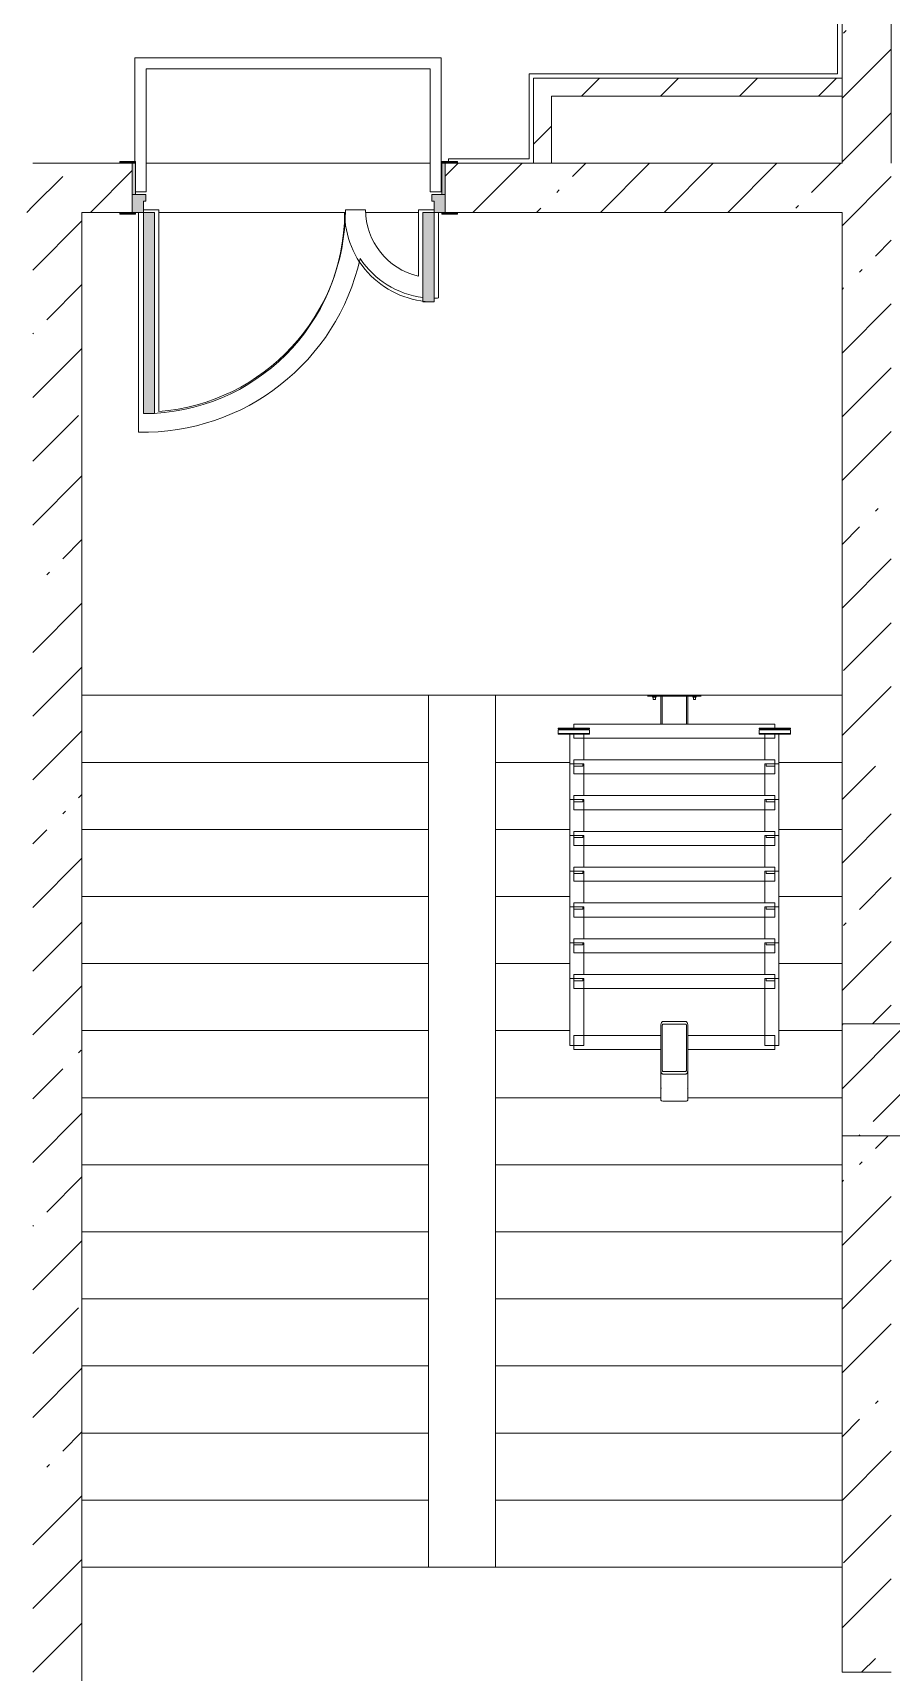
# Model space of a CAD drawing. Header units: millimetres. Extents: x -3902 to 188078, y -8553 to 29000.
# Drawn here: x 132928 to 136768, y 1150 to 8484 of the extents above; entities that cross this region are included whole.
import ezdxf

# ---------------------------------------------------------------- set-up
doc = ezdxf.new("R2010")
doc.units = ezdxf.units.MM
doc.linetypes.add('200_ШТРИХ__ш1_п0_6_', pattern=[800, 500, -300])
for name, color, linetype, lineweight in [('A-DETL-MBND-1', 7, '200_ШТРИХ__ш1_п0_6_', 9), ('A-GENM', 7, 'Continuous', 5), ('A-WALL', 7, 'Continuous', 9), ('I-WALL-3', 7, 'Continuous', 5), ('S-COLS-4', 7, 'Continuous', 5), ('S-STRS', 7, 'Continuous', 5)]:
    doc.layers.add(name, color=color, linetype=linetype, lineweight=lineweight)
for name, color, linetype, lineweight, true_color in [('A-DOOR-1', 7, 'Continuous', 5, 0xaaaaaa), ('A-DOOR-2', 7, 'Continuous', 5, 0xe2e2e2), ('A-DOOR-FRAM-1', 7, 'Continuous', 5, 0xe2e2e2), ('A-DOOR-FRAM-2', 7, 'Continuous', 5, 0xaaaaaa), ('A-FLOR-2', 7, 'Continuous', 5, 0xaaaaaa)]:
    doc.layers.add(name, color=color, linetype=linetype, lineweight=lineweight, true_color=true_color)
pattern_1 = [(45, (61067.9, 0), (-285.1231, 285.1231), []), (45, (61353, 0), (-285.1231, 285.1231), [504.031, -100.806, 16.764, -84.042])]
pattern_2 = [(45, (61067.9, 0), (-176.7767, 176.7767), [])]

# ---------------------------------------------------------------- blocks, each defined once
blk = doc.blocks.new('BSC_Колонна _Прямоугольная - 500х500-V41-3_10_1_птичка')
at = {"layer": 'S-COLS-4'}
h = blk.add_hatch(dxfattribs=at)
h.set_pattern_fill('FP_52', color=256, style=0, pattern_type=2)
h.set_pattern_definition([(45, (-75730, -3800), (-285.1231, 285.1231), []), (45, (-75444.88, -3800), (-285.1231, 285.1231), [504.031, -100.806, 16.764, -84.042])])
h.paths.add_polyline_path([(-250, -250), (250, -250), (250, 250), (-250, 250), (-250, -98.8)])
for p, q in [((250, 250), (-250, 250)), ((-250, 250), (-250, -250)), ((250, -250), (250, 250)), ((-250, -250), (250, -250))]:
    blk.add_line(p, q, dxfattribs=at)
blk = doc.blocks.new('110_Дверь_СКБ_2Ст - Д-1 Лестничная клетка EIS60-24319353-3_10_1_птичка')
at = {"layer": 'A-DOOR-2'}
for points in [[(612.5, 1010), (612.5, 110), (662.5, 110), (662.5, 1010)], [(-631.1, 510), (-637.5, 510), (-637.5, 110), (-587.5, 110), (-587.5, 510)], [(712.5, 30), (697.5, 30), (697.5, -110), (712.5, -110)]]:
    blk.add_hatch(color=256, dxfattribs=at).paths.add_polyline_path(points)
h = blk.add_hatch(color=256, dxfattribs=at)
h.paths.add_polyline_path([(662.5, 110), (662.5, 60), (652.5, 60), (652.5, 30), (712.5, 30), (712.5, 110)])
h.paths.add_polyline_path([(-637.5, 110), (-687.5, 110), (-687.5, 30), (-627.5, 30), (-631.1, 60), (-637.5, 60)])
at = {"layer": 'A-DOOR-FRAM-1'}
for points in [[(-742.5, 118), (-742.5, 110), (-672.5, 110), (-672.5, 118)], [(697.5, 118), (697.5, 110), (767.5, 110), (767.5, 118)], [(-672.5, 30), (-687.5, 30), (-687.5, -110), (-672.5, -110)], [(-672.5, -110), (-742.5, -110), (-742.5, -118), (-672.5, -118)], [(697.5, -110), (697.5, -118), (767.5, -118), (767.5, -110)]]:
    blk.add_hatch(color=256, dxfattribs=at).paths.add_polyline_path(points)
at = {"layer": 'A-DOOR-1'}
for p, q in [((662.5, 1010), (612.5, 1010)), ((612.5, 1010), (612.5, 110)), ((662.5, 110), (662.5, 1010)), ((-637.5, 510), (-637.5, 110)), ((-587.5, 510), (-637.5, 510)), ((-587.5, 110), (-587.5, 510)), ((-637.5, 110), (-587.5, 110)), ((612.5, 110), (662.5, 110))]:
    blk.add_line(p, q, dxfattribs=at)
for centre, radius, start, end in [((662.5, 110), 900, 90, 180), ((-637.5, 110), 400, 360, 90)]:
    blk.add_arc(centre, radius, start, end, dxfattribs=at)
at = {"layer": 'A-DOOR-FRAM-2'}
for p, q in [((-672.5, 118), (-742.5, 118)), ((-742.5, 118), (-742.5, 110)), ((-742.5, 110), (-672.5, 110)), ((-637.5, 110), (-687.5, 110)), ((-687.5, 110), (-687.5, 30)), ((-672.5, 110), (-672.5, 118)), ((-637.5, 60), (-637.5, 110)), ((662.5, 110), (662.5, 60)), ((712.5, 110), (662.5, 110)), ((767.5, 118), (697.5, 118)), ((697.5, 118), (697.5, 110)), ((697.5, 110), (767.5, 110)), ((712.5, 30), (712.5, 110)), ((767.5, 110), (767.5, 118)), ((-687.5, 30), (-627.5, 30)), ((-672.5, 30), (-687.5, 30)), ((-687.5, 30), (-687.5, -110)), ((-672.5, -110), (-672.5, 30)), ((-627.5, 60), (-637.5, 60)), ((-627.5, 30), (-627.5, 60)), ((662.5, 60), (652.5, 60)), ((652.5, 60), (652.5, 30)), ((652.5, 30), (712.5, 30)), ((712.5, 30), (697.5, 30)), ((697.5, 30), (697.5, -110)), ((712.5, -110), (712.5, 30)), ((-672.5, -110), (-742.5, -110)), ((-742.5, -110), (-742.5, -118)), ((-742.5, -118), (-672.5, -118)), ((-687.5, -110), (-672.5, -110)), ((-672.5, -118), (-672.5, -110)), ((697.5, -110), (712.5, -110)), ((767.5, -110), (697.5, -110)), ((697.5, -110), (697.5, -118)), ((697.5, -118), (767.5, -118)), ((767.5, -118), (767.5, -110))]:
    blk.add_line(p, q, dxfattribs=at)
blk = doc.blocks.new('Анкер клиновой - Анкер клиновой МКТ В 10-10-16_85-22193208-3_10_1_птичка')
at = {"layer": 'A-DETL-MBND-1'}
for p, q in [((122191.4, 13788), (122191.4, 13784)), ((122207.4, 13788), (122191.4, 13788)), ((122191.4, 13788), (122207.4, 13788)), ((122194.4, 13798), (122194.4, 13784)), ((122204.4, 13798), (122194.4, 13798)), ((122194.4, 13798), (122204.4, 13798)), ((122204.4, 13784), (122204.4, 13798)), ((122207.4, 13784), (122207.4, 13788))]:
    blk.add_line(p, q, dxfattribs=at)
blk = doc.blocks.new('ОМ_Полоса_Трапеция прямоугольная_Прокат_ГОСТ 103-2006 - ОМ_Полоса_Трапеция прямоугольная_Прокат_ГОСТ 103-2006-21111644-3_10_1_птичка')
at = {"layer": 'A-GENM'}
for p, q in [((122699.4, 15046.5), (122699.4, 15056.5)), ((122699.4, 15056.5), (122739.4, 15056.5)), ((122739.4, 15046.5), (122699.4, 15046.5)), ((122739.4, 15056.5), (122739.4, 15046.5))]:
    blk.add_line(p, q, dxfattribs=at)
blk = doc.blocks.new('ОМ_Полоса_Трапеция прямоугольная_Прокат_ГОСТ 103-2006 - ОМ_Полоса_Трапеция прямоугольная_Прокат_ГОСТ 103-2006-V94-3_10_1_птичка')
at = {"layer": 'A-GENM'}
for p, q in [((122699.4, 14416.5), (122699.4, 14406.5)), ((122739.4, 14416.5), (122699.4, 14416.5)), ((122699.4, 14406.5), (122739.4, 14406.5)), ((122739.4, 14406.5), (122739.4, 14416.5))]:
    blk.add_line(p, q, dxfattribs=at)
blk = doc.blocks.new('ОМ_Полоса_Трапеция прямоугольная_Прокат_ГОСТ 103-2006 - ОМ_Полоса_Трапеция прямоугольная_Прокат_ГОСТ 103-2006-V95-3_10_1_птичка')
at = {"layer": 'A-GENM'}
for p, q in [((122699.4, 14256.5), (122699.4, 14246.5)), ((122739.4, 14256.5), (122699.4, 14256.5)), ((122699.4, 14246.5), (122739.4, 14246.5)), ((122739.4, 14246.5), (122739.4, 14256.5))]:
    blk.add_line(p, q, dxfattribs=at)
blk = doc.blocks.new('ОМ_Полоса_Трапеция прямоугольная_Прокат_ГОСТ 103-2006 - ОМ_Полоса_Трапеция прямоугольная_Прокат_ГОСТ 103-2006-V96-3_10_1_птичка')
at = {"layer": 'A-GENM'}
for p, q in [((122699.4, 14096.5), (122699.4, 14086.5)), ((122739.4, 14096.5), (122699.4, 14096.5)), ((122699.4, 14086.5), (122739.4, 14086.5)), ((122739.4, 14086.5), (122739.4, 14096.5))]:
    blk.add_line(p, q, dxfattribs=at)
blk = doc.blocks.new('ОМ_Полоса_Прокат_ГОСТ 103-2006 - ОМ_Полоса_Прокат_ГОСТ 103-2006-22193251-3_10_1_птичка')
at = {"layer": 'A-GENM'}
for p, q in [((122809.4, 13929.5), (122669.4, 13929.5)), ((122669.4, 13929.5), (122669.4, 13926.5)), ((122669.4, 13926.5), (122809.4, 13926.5)), ((122809.4, 13926.5), (122809.4, 13929.5))]:
    blk.add_line(p, q, dxfattribs=at)
blk = doc.blocks.new('ОМ_Полоса_Прокат_ГОСТ 103-2006 - ОМ_Полоса_Прокат_ГОСТ 103-2006-22193252-3_10_1_птичка')
at = {"layer": 'A-GENM'}
for p, q in [((122669.4, 13954.2), (122669.4, 13950.8)), ((122809.4, 13954.2), (122669.4, 13954.2)), ((122669.4, 13950.8), (122809.4, 13950.8)), ((122669.4, 13933.9), (122669.4, 13950.8)), ((122809.4, 13950.8), (122809.4, 13954.2)), ((122809.4, 13950.8), (122809.4, 13933.9)), ((122809.4, 13933.9), (122669.4, 13933.9))]:
    blk.add_line(p, q, dxfattribs=at)
blk = doc.blocks.new('ОМ_Полоса_Трапеция прямоугольная_Прокат_ГОСТ 103-2006 - ОМ_Полоса_Трапеция прямоугольная_Прокат_ГОСТ 103-2006-21111686-3_10_1_птичка')
at = {"layer": 'A-GENM'}
for p, q in [((121839.4, 15056.5), (121879.4, 15056.5)), ((121839.4, 15046.5), (121839.4, 15056.5)), ((121879.4, 15046.5), (121839.4, 15046.5)), ((121879.4, 15056.5), (121879.4, 15046.5))]:
    blk.add_line(p, q, dxfattribs=at)
blk = doc.blocks.new('ОМ_Полоса_Трапеция прямоугольная_Прокат_ГОСТ 103-2006 - ОМ_Полоса_Трапеция прямоугольная_Прокат_ГОСТ 103-2006-V97-3_10_1_птичка')
at = {"layer": 'A-GENM'}
for p, q in [((121879.4, 14416.5), (121839.4, 14416.5)), ((121839.4, 14416.5), (121839.4, 14406.5)), ((121839.4, 14406.5), (121879.4, 14406.5)), ((121879.4, 14406.5), (121879.4, 14416.5))]:
    blk.add_line(p, q, dxfattribs=at)
blk = doc.blocks.new('ОМ_Полоса_Трапеция прямоугольная_Прокат_ГОСТ 103-2006 - ОМ_Полоса_Трапеция прямоугольная_Прокат_ГОСТ 103-2006-V98-3_10_1_птичка')
at = {"layer": 'A-GENM'}
for p, q in [((121879.4, 14256.5), (121839.4, 14256.5)), ((121839.4, 14256.5), (121839.4, 14246.5)), ((121839.4, 14246.5), (121879.4, 14246.5)), ((121879.4, 14246.5), (121879.4, 14256.5))]:
    blk.add_line(p, q, dxfattribs=at)
blk = doc.blocks.new('ОМ_Полоса_Трапеция прямоугольная_Прокат_ГОСТ 103-2006 - ОМ_Полоса_Трапеция прямоугольная_Прокат_ГОСТ 103-2006-V99-3_10_1_птичка')
at = {"layer": 'A-GENM'}
for p, q in [((121879.4, 14096.5), (121839.4, 14096.5)), ((121839.4, 14096.5), (121839.4, 14086.5)), ((121839.4, 14086.5), (121879.4, 14086.5)), ((121879.4, 14086.5), (121879.4, 14096.5))]:
    blk.add_line(p, q, dxfattribs=at)
blk = doc.blocks.new('ОМ_Полоса_Прокат_ГОСТ 103-2006 - ОМ_Полоса_Прокат_ГОСТ 103-2006-22193295-3_10_1_птичка')
at = {"layer": 'A-GENM'}
for p, q in [((121909.4, 13929.5), (121769.4, 13929.5)), ((121769.4, 13929.5), (121769.4, 13926.5)), ((121769.4, 13926.5), (121909.4, 13926.5)), ((121909.4, 13926.5), (121909.4, 13929.5))]:
    blk.add_line(p, q, dxfattribs=at)
blk = doc.blocks.new('ОМ_Полоса_Прокат_ГОСТ 103-2006 - ОМ_Полоса_Прокат_ГОСТ 103-2006-22193296-3_10_1_птичка')
at = {"layer": 'A-GENM'}
for p, q in [((121909.4, 13954.2), (121769.4, 13954.2)), ((121769.4, 13954.2), (121769.4, 13950.8)), ((121769.4, 13950.8), (121909.4, 13950.8)), ((121769.4, 13933.9), (121769.4, 13950.8)), ((121909.4, 13950.8), (121909.4, 13954.2)), ((121909.4, 13950.8), (121909.4, 13933.9)), ((121909.4, 13933.9), (121769.4, 13933.9))]:
    blk.add_line(p, q, dxfattribs=at)
blk = doc.blocks.new('ОМ_Труба_ГОСТ 8639-82 - ОМ_Труба_ГОСТ 8639-82-21111694-3_10_1_птичка')
at = {"layer": 'A-GENM'}
for p, q in [((122229.4, 15590.5), (122229.4, 15456.5)), ((122238.4, 15595.1), (122340.4, 15595.1)), ((122349.4, 15456.5), (122349.4, 15590.5)), ((122238.4, 15474.2), (122340.4, 15474.2)), ((122229.4, 15256.4), (122229.4, 15456.5)), ((122235.4, 15456.5), (122235.4, 15256.4)), ((122340.4, 15462.4), (122238.4, 15462.4)), ((122343.4, 15256.4), (122343.4, 15456.5)), ((122349.4, 15456.5), (122349.4, 15256.4)), ((122238.4, 15250.5), (122340.4, 15250.5)), ((122340.4, 15238.8), (122238.4, 15238.8))]:
    blk.add_line(p, q, dxfattribs=at)
at = {"layer": 'A-GENM', "flags": 128}
for points in [[(122229.4, 15456.5), (122229.6, 15460), (122230.1, 15463.3), (122231, 15466.3), (122232.1, 15469), (122233.4, 15471.2), (122235, 15472.8), (122236.7, 15473.8), (122238.4, 15474.2)], [(122340.4, 15474.2), (122342.2, 15473.8), (122343.9, 15472.8), (122345.4, 15471.2), (122346.8, 15469), (122347.9, 15466.3), (122348.8, 15463.3), (122349.3, 15460), (122349.4, 15456.5)], [(122238.4, 15462.4), (122237.9, 15462.3), (122237.3, 15461.9), (122236.8, 15461.4), (122236.3, 15460.7), (122235.9, 15459.8), (122235.7, 15458.8), (122235.5, 15457.7), (122235.4, 15456.5)], [(122343.4, 15456.5), (122343.4, 15457.7), (122343.2, 15458.8), (122342.9, 15459.8), (122342.6, 15460.7), (122342.1, 15461.4), (122341.6, 15461.9), (122341, 15462.3), (122340.4, 15462.4)], [(122238.4, 15238.8), (122236.7, 15239.1), (122235, 15240.1), (122233.4, 15241.8), (122232.1, 15243.9), (122231, 15246.6), (122230.1, 15249.7), (122229.6, 15253), (122229.4, 15256.4)], [(122235.4, 15256.4), (122235.5, 15255.3), (122235.7, 15254.2), (122235.9, 15253.2), (122236.3, 15252.3), (122236.8, 15251.5), (122237.3, 15251), (122237.9, 15250.7), (122238.4, 15250.5)], [(122349.4, 15256.4), (122349.3, 15253), (122348.8, 15249.7), (122347.9, 15246.6), (122346.8, 15243.9), (122345.4, 15241.8), (122343.9, 15240.1), (122342.2, 15239.1), (122340.4, 15238.8)], [(122340.4, 15250.5), (122341, 15250.7), (122341.6, 15251), (122342.1, 15251.5), (122342.6, 15252.3), (122342.9, 15253.2), (122343.2, 15254.2), (122343.4, 15255.3), (122343.4, 15256.4)]]:
    blk.add_lwpolyline(points, dxfattribs=at)
at = {"layer": 'A-GENM'}
for centre, major_axis, start_param, end_param in [((122238.4, 15590.5), (9, 0), 1.570796, 3.141593), ((122340.4, 15590.5), (9, 0), 0, 1.570796), ((122238.4, 15538.5), (9, 0), 3.141593, 3.665191), ((122340.4, 15538.5), (-9, 0), 2.617994, 3.141593)]:
    blk.add_ellipse(centre, major_axis=major_axis, ratio=0.509802, start_param=start_param, end_param=end_param, dxfattribs=at)
blk = doc.blocks.new('ОМ_Уголок_ГОСТ 8509-93 - ОМ_Уголок_ГОСТ 8509-93-22194532-3_10_1_птичка')
at = {"layer": 'A-GENM'}
for p, q in [((0, 45.2), (0, -17.8)), ((390, 45.2), (0, 45.2)), ((900, 45.2), (510, 45.2)), ((900, -17.8), (900, 45.2)), ((0, -17.8), (390, -17.8)), ((510, -17.8), (900, -17.8))]:
    blk.add_line(p, q, dxfattribs=at)
blk = doc.blocks.new('ОМ_Уголок_ГОСТ 8509-93 - ОМ_Уголок_ГОСТ 8509-93-V100-3_10_1_птичка')
at = {"layer": 'A-GENM'}
for p, q in [((0, 45.2), (0, -17.8)), ((900, 45.2), (0, 45.2)), ((900, -17.8), (900, 45.2)), ((0, -17.8), (900, -17.8))]:
    blk.add_line(p, q, dxfattribs=at)
blk = doc.blocks.new('ОМ_Уголок_ГОСТ 8509-93 - ОМ_Уголок_ГОСТ 8509-93-22194533-3_10_1_птичка')
at = {"layer": 'A-GENM'}
for p, q in [((0, 45.2), (0, -17.8)), ((300, 45.2), (0, 45.2)), ((300, -17.8), (300, 45.2)), ((0, -17.8), (300, -17.8))]:
    blk.add_line(p, q, dxfattribs=at)
blk = doc.blocks.new('ОМ_Уголок_ГОСТ 8509-93 - ОМ_Уголок_ГОСТ 8509-93-V101-3_10_1_птичка')
at = {"layer": 'A-GENM'}
for p, q in [((0, 45.2), (0, -17.8)), ((142.2, 45.2), (0, 45.2)), ((0, -17.8), (160, -17.8))]:
    blk.add_line(p, q, dxfattribs=at)
blk = doc.blocks.new('ОМ_Уголок_ГОСТ 8509-93 - ОМ_Уголок_ГОСТ 8509-93-V102-3_10_1_птичка')
at = {"layer": 'A-GENM'}
for p, q in [((300, 45.2), (157.8, 45.2)), ((300, -17.8), (300, 45.2)), ((140, -17.8), (300, -17.8))]:
    blk.add_line(p, q, dxfattribs=at)
blk = doc.blocks.new('ОМ_Уголок_ГОСТ 8509-93 - ОМ_Уголок_ГОСТ 8509-93-V103-3_10_1_птичка')
at = {"layer": 'A-GENM'}
for p, q in [((0, 45.2), (0, 27.8)), ((900, 45.2), (0, 45.2)), ((0, 7.4), (0, -17.8)), ((900, 27.8), (900, 45.2)), ((900, -17.8), (900, 7.4)), ((0, -17.8), (900, -17.8))]:
    blk.add_line(p, q, dxfattribs=at)
blk = doc.blocks.new('ОМ_Уголок_ГОСТ 8509-93 - ОМ_Уголок_ГОСТ 8509-93-V104-3_10_1_птичка')
at = {"layer": 'A-GENM'}
for p, q in [((0, 45.2), (0, -17.8)), ((7.4, 45.2), (0, 45.2)), ((142.2, 45.2), (27.8, 45.2)), ((0, -17.8), (7.4, -17.8)), ((27.8, -17.8), (160, -17.8))]:
    blk.add_line(p, q, dxfattribs=at)
blk = doc.blocks.new('ОМ_Уголок_ГОСТ 8509-93 - ОМ_Уголок_ГОСТ 8509-93-V105-3_10_1_птичка')
at = {"layer": 'A-GENM'}
for p, q in [((272.2, 45.2), (157.8, 45.2)), ((300, 45.2), (292.6, 45.2)), ((300, -17.8), (300, 45.2)), ((140, -17.8), (272.2, -17.8)), ((292.6, -17.8), (300, -17.8))]:
    blk.add_line(p, q, dxfattribs=at)
blk = doc.blocks.new('ОМ_Труба_ГОСТ 8639-82 - ОМ_Труба_ГОСТ 8639-82-21111710-3_10_1_птичка')
at = {"layer": 'A-DETL-MBND-1'}
for p, q in [((122229.4, 13908.7), (122229.4, 13784)), ((122235.4, 13908.7), (122235.4, 13784)), ((122343.4, 13908.7), (122343.4, 13784)), ((122349.4, 13784), (122349.4, 13908.7))]:
    blk.add_line(p, q, dxfattribs=at)
blk = doc.blocks.new('ОМ_Уголок_ГОСТ 8510-86 - ОМ_Уголок_ГОСТ 8510-86-V106-3_10_1_птичка')
at = {"layer": 'A-DETL-MBND-1'}
blk.add_line((0, 0), (240, 0), dxfattribs=at)

msp = doc.modelspace()

# ---------------------------------------------------------------- hatches: boundary and pattern name
at = {"layer": 'I-WALL-3'}
h = msp.add_hatch(dxfattribs=at)
h.set_pattern_fill('FP_60', color=256, style=0, pattern_type=2)
h.set_pattern_definition(pattern_1)
h.paths.add_polyline_path([(136580.9, 7900), (136767.9, 7900), (136767.9, 9179), (136547.9, 9179), (136547.9, 7900)])
h.paths.add_polyline_path([(136547.9, 10619), (136767.9, 10619), (136767.9, 10900), (136547.9, 10900)])
h = msp.add_hatch(dxfattribs=at)
h.set_pattern_fill('FP_65', color=256, style=0, pattern_type=2)
h.set_pattern_definition(pattern_2)
h.paths.add_polyline_path([(135247.9, 7900), (135247.9, 8280), (135167.9, 8280), (135167.9, 7900)])
h = msp.add_hatch(dxfattribs=at)
h.set_pattern_fill('FP_65', color=256, style=0, pattern_type=2)
h.set_pattern_definition(pattern_2)
h.paths.add_polyline_path([(136547.9, 8200), (136547.9, 8280), (135247.9, 8280), (135247.9, 8200)])
h = msp.add_hatch(dxfattribs=at)
h.set_pattern_fill('FP_60', color=256, style=0, pattern_type=2)
h.set_pattern_definition(pattern_1)
h.paths.add_polyline_path([(131747.9, 7680), (131777.9, 7680), (131777.9, 7900), (130427.9, 7900), (130427.9, 7680), (131487.9, 7680)])
h.paths.add_polyline_path([(132727.9, 7680), (132927.9, 7680), (132927.9, 7900), (132727.9, 7900), (132727.9, 7750.3)])
h.paths.add_polyline_path([(127957.9, 7680), (129327.9, 7680), (129327.9, 7900), (127927.9, 7900), (127927.9, 7680)])
h = msp.add_hatch(dxfattribs=at)
h.set_pattern_fill('FP_60', color=256, style=0, pattern_type=2)
h.set_pattern_definition(pattern_1)
h.paths.add_polyline_path([(134827.9, 7680), (136547.9, 7680), (136547.9, 7900), (134772.9, 7900), (134772.9, 7680)])
h.paths.add_polyline_path([(133317.9, 7680), (133372.9, 7680), (133372.9, 7900), (132927.9, 7900), (132927.9, 7680), (133147.9, 7680)])
h = msp.add_hatch(dxfattribs=at)
h.set_pattern_fill('FP_60', color=256, style=0, pattern_type=2)
h.set_pattern_definition(pattern_1)
h.paths.add_polyline_path([(136580.9, 120), (136767.9, 120), (136767.9, 350), (136547.9, 350), (136547.9, 120)])
h.paths.add_polyline_path([(136580.9, 1150), (136767.9, 1150), (136767.9, 3550), (136547.9, 3550), (136547.9, 1150)])
h.paths.add_polyline_path([(136547.9, 4050), (136767.9, 4050), (136767.9, 7900), (136547.9, 7900), (136547.9, 4279.6)])
h = msp.add_hatch(dxfattribs=at)
h.set_pattern_fill('FP_60', color=256, style=0, pattern_type=2)
h.set_pattern_definition(pattern_1)
h.paths.add_polyline_path([(132927.9, 120), (133147.9, 120), (133147.9, 7680), (132927.9, 7680), (132927.9, 1965.8)])

# ---------------------------------------------------------------- linework, layer by layer
at = {"layer": 'A-DETL-MBND-1'}
msp.add_line((136547.9, 535), (136547.9, 1150), dxfattribs=at)
at = {"layer": 'A-FLOR-2'}
for p, q in [((136527.9, 9226.6), (136527.9, 8300)), ((134754.8, 8371.9), (133384.8, 8371.9)), ((133384.8, 8371.9), (133384.8, 7908)), ((134754.8, 7771.9), (134754.8, 8371.9)), ((133434.8, 7771.9), (133434.8, 8321.9)), ((133434.8, 8321.9), (134704.8, 8321.9)), ((134704.8, 8321.9), (134704.8, 7771.9)), ((135147.9, 7920), (135147.9, 8300)), ((135147.9, 8300), (136527.9, 8300)), ((134787.9, 7908), (134787.9, 7920)), ((134787.9, 7920), (135147.9, 7920)), ((133387.9, 7771.9), (133434.8, 7771.9)), ((134704.8, 7771.9), (134754.8, 7771.9)), ((133401.4, 7680), (133401.4, 6697.1)), ((133491.4, 7691.9), (133422.9, 7691.9)), ((133491.4, 6789.7), (133491.4, 7691.9)), ((133491.4, 7680), (134325.7, 7680)), ((134416.4, 7691.9), (134326.4, 7691.9)), ((134417.5, 7680), (134652.6, 7680)), ((134722.9, 7691.9), (134652.6, 7691.9)), ((134652.6, 7691.9), (134652.6, 7394.8)), ((134742.6, 7297.5), (134742.6, 7680))]:
    msp.add_line(p, q, dxfattribs=at)
for centre, radius, start, end in [((133421.4, 7691.9), 905, 274.43687, 360), ((134721.4, 7691.9), 305, 180, 256.9573), ((133421.4, 7691.9), 995, 268.8489, 347.32946), ((134721.4, 7691.9), 395, 213.54048, 262.94436), ((134721.4, 7691.9), 395, 270.21425, 273.07201)]:
    msp.add_arc(centre, radius, start, end, dxfattribs=at)
at = {"layer": 'A-WALL'}
for p, q in [((136547.9, 8200), (136547.9, 8280)), ((135167.9, 7900), (135247.9, 7900))]:
    msp.add_line(p, q, dxfattribs=at)
at = {"layer": 'I-WALL-3'}
for p, q in [((136767.9, 10900), (136767.9, 7900)), ((136547.9, 9226.6), (136547.9, 8280)), ((135167.9, 8280), (135167.9, 7900)), ((136547.9, 8280), (135167.9, 8280)), ((135247.9, 7900), (135247.9, 8200)), ((135247.9, 8200), (136547.9, 8200)), ((136547.9, 8200), (136547.9, 7900)), ((133317.9, 7900), (132927.9, 7900)), ((133434.8, 7900), (134704.8, 7900)), ((135167.9, 7900), (134827.9, 7900)), ((136547.9, 7900), (135247.9, 7900)), ((133147.9, 120), (133147.9, 7680)), ((133147.9, 7680), (133317.9, 7680)), ((134325.7, 7680), (133491.4, 7680)), ((134652.6, 7680), (134417.5, 7680)), ((134827.9, 7680), (136547.9, 7680)), ((136547.9, 7680), (136547.9, 4050)), ((136547.9, 3550), (136547.9, 1150)), ((136547.9, 1150), (136767.9, 1150))]:
    msp.add_line(p, q, dxfattribs=at)
at = {"layer": 'S-STRS'}
for p, q in [((134325.7, 7680), (133491.4, 7680)), ((134652.6, 7680), (134417.5, 7680)), ((133147.9, 5520), (134697.9, 5520)), ((133147.9, 5520), (134697.9, 5520)), ((134697.9, 5520), (136547.9, 5520)), ((134697.9, 5220), (134697.9, 5520)), ((134997.9, 5520), (134997.9, 5220)), ((133147.9, 5220), (134697.9, 5220)), ((133147.9, 5220), (134697.9, 5220)), ((134697.9, 4920), (134697.9, 5220)), ((134997.9, 5220), (134997.9, 4920)), ((135330.1, 5220), (134997.9, 5220)), ((135330.1, 5220), (134997.9, 5220)), ((136547.9, 5220), (136265.7, 5220)), ((136547.9, 5220), (136265.7, 5220)), ((133147.9, 4920), (134697.9, 4920)), ((133147.9, 4920), (134697.9, 4920)), ((134697.9, 4620), (134697.9, 4920)), ((134997.9, 4920), (134997.9, 4620)), ((135330.1, 4920), (134997.9, 4920)), ((135330.1, 4920), (134997.9, 4920)), ((136547.9, 4920), (136265.7, 4920)), ((136547.9, 4920), (136265.7, 4920)), ((133147.9, 4620), (134697.9, 4620)), ((133147.9, 4620), (134697.9, 4620)), ((134697.9, 4320), (134697.9, 4620)), ((134997.9, 4620), (134997.9, 4320)), ((135330.1, 4620), (134997.9, 4620)), ((135330.1, 4620), (134997.9, 4620)), ((136547.9, 4620), (136265.7, 4620)), ((136547.9, 4620), (136265.7, 4620)), ((133147.9, 4320), (134697.9, 4320)), ((133147.9, 4320), (134697.9, 4320)), ((134697.9, 4020), (134697.9, 4320)), ((134997.9, 4320), (134997.9, 4020)), ((135330.1, 4320), (134997.9, 4320)), ((135330.1, 4320), (134997.9, 4320)), ((136547.9, 4320), (136265.7, 4320)), ((136547.9, 4320), (136265.7, 4320)), ((133147.9, 4020), (134697.9, 4020)), ((133147.9, 4020), (134697.9, 4020)), ((134697.9, 3720), (134697.9, 4020)), ((134997.9, 4020), (134997.9, 3720)), ((135330.1, 4020), (134997.9, 4020)), ((135330.1, 4020), (134997.9, 4020)), ((136547.9, 4020), (136265.7, 4020)), ((136547.9, 4020), (136265.7, 4020)), ((133147.9, 3720), (134697.9, 3720)), ((133147.9, 3720), (134697.9, 3720)), ((134697.9, 3420), (134697.9, 3720)), ((134997.9, 3720), (134997.9, 3420)), ((135739.2, 3720), (134997.9, 3720)), ((135739.2, 3720), (134997.9, 3720)), ((136547.9, 3720), (135856.5, 3720)), ((136547.9, 3720), (135856.5, 3720)), ((133147.9, 3420), (134697.9, 3420)), ((133147.9, 3420), (134697.9, 3420)), ((134697.9, 3120), (134697.9, 3420)), ((134997.9, 3420), (134997.9, 3120)), ((136547.9, 3420), (134997.9, 3420)), ((136547.9, 3420), (134997.9, 3420)), ((133147.9, 3120), (134697.9, 3120)), ((133147.9, 3120), (134697.9, 3120)), ((134697.9, 2820), (134697.9, 3120)), ((134997.9, 3120), (134997.9, 2820)), ((136547.9, 3120), (134997.9, 3120)), ((136547.9, 3120), (134997.9, 3120)), ((133147.9, 2820), (134697.9, 2820)), ((133147.9, 2820), (134697.9, 2820)), ((134697.9, 2520), (134697.9, 2820)), ((134997.9, 2820), (134997.9, 2520)), ((136547.9, 2820), (134997.9, 2820)), ((136547.9, 2820), (134997.9, 2820)), ((133147.9, 2520), (134697.9, 2520)), ((133147.9, 2520), (134697.9, 2520)), ((134697.9, 2220), (134697.9, 2520)), ((134997.9, 2520), (134997.9, 2220)), ((136547.9, 2520), (134997.9, 2520)), ((136547.9, 2520), (134997.9, 2520)), ((133147.9, 2220), (134697.9, 2220)), ((133147.9, 2220), (134697.9, 2220)), ((134697.9, 1920), (134697.9, 2220)), ((134997.9, 2220), (134997.9, 1920)), ((136547.9, 2220), (134997.9, 2220)), ((136547.9, 2220), (134997.9, 2220)), ((133147.9, 1920), (134697.9, 1920)), ((133147.9, 1920), (134697.9, 1920)), ((134697.9, 1620), (134697.9, 1920)), ((134997.9, 1920), (134997.9, 1620)), ((136547.9, 1920), (134997.9, 1920)), ((136547.9, 1920), (134997.9, 1920)), ((133147.9, 1620), (134697.9, 1620)), ((133147.9, 1620), (134697.9, 1620)), ((134997.9, 1620), (134697.9, 1620)), ((136547.9, 1620), (134997.9, 1620)), ((136547.9, 1620), (134997.9, 1620))]:
    msp.add_line(p, q, dxfattribs=at)

# ---------------------------------------------------------------- block references
at = {"layer": 'A-DETL-MBND-1', "extrusion": (0, 0, -1)}
msp.add_blockref('ОМ_Уголок_ГОСТ 8510-86 - ОМ_Уголок_ГОСТ 8510-86-V106-3_10_1_птичка', (-135917.9, 5515.8), dxfattribs=at)
at = {"layer": 'A-DETL-MBND-1', "rotation": 180}
for name, p in [('Анкер клиновой - Анкер клиновой МКТ В 10-10-16_85-22193208-3_10_1_птичка', (257907.3, 19299.8)), ('ОМ_Труба_ГОСТ 8639-82 - ОМ_Труба_ГОСТ 8639-82-21111710-3_10_1_птичка', (258087.3, 19299.8)), ('Анкер клиновой - Анкер клиновой МКТ В 10-10-16_85-22193208-3_10_1_птичка', (258087.3, 19299.8))]:
    msp.add_blockref(name, p, dxfattribs=at)
at = {"layer": 'A-DOOR-1', "rotation": 180}
msp.add_blockref('110_Дверь_СКБ_2Ст - Д-1 Лестничная клетка EIS60-24319353-3_10_1_птичка', (134085.4, 7790), dxfattribs=at)
at = {"layer": 'A-GENM', "rotation": 180}
for name, p in [('ОМ_Полоса_Прокат_ГОСТ 103-2006 - ОМ_Полоса_Прокат_ГОСТ 103-2006-22193251-3_10_1_птичка', (258087.3, 19299.8)), ('ОМ_Полоса_Прокат_ГОСТ 103-2006 - ОМ_Полоса_Прокат_ГОСТ 103-2006-22193252-3_10_1_птичка', (258087.3, 19299.8)), ('ОМ_Полоса_Прокат_ГОСТ 103-2006 - ОМ_Полоса_Прокат_ГОСТ 103-2006-22193295-3_10_1_птичка', (258087.3, 19299.8)), ('ОМ_Полоса_Прокат_ГОСТ 103-2006 - ОМ_Полоса_Прокат_ГОСТ 103-2006-22193296-3_10_1_птичка', (258087.3, 19299.8)), ('ОМ_Полоса_Трапеция прямоугольная_Прокат_ГОСТ 103-2006 - ОМ_Полоса_Трапеция прямоугольная_Прокат_ГОСТ 103-2006-V96-3_10_1_птичка', (258087.3, 19299.8)), ('ОМ_Полоса_Трапеция прямоугольная_Прокат_ГОСТ 103-2006 - ОМ_Полоса_Трапеция прямоугольная_Прокат_ГОСТ 103-2006-V99-3_10_1_птичка', (258087.3, 19299.8)), ('ОМ_Полоса_Трапеция прямоугольная_Прокат_ГОСТ 103-2006 - ОМ_Полоса_Трапеция прямоугольная_Прокат_ГОСТ 103-2006-V95-3_10_1_птичка', (258087.3, 19299.8)), ('ОМ_Полоса_Трапеция прямоугольная_Прокат_ГОСТ 103-2006 - ОМ_Полоса_Трапеция прямоугольная_Прокат_ГОСТ 103-2006-V98-3_10_1_птичка', (258087.3, 19299.8)), ('ОМ_Полоса_Трапеция прямоугольная_Прокат_ГОСТ 103-2006 - ОМ_Полоса_Трапеция прямоугольная_Прокат_ГОСТ 103-2006-V94-3_10_1_птичка', (258087.3, 19299.8)), ('ОМ_Полоса_Трапеция прямоугольная_Прокат_ГОСТ 103-2006 - ОМ_Полоса_Трапеция прямоугольная_Прокат_ГОСТ 103-2006-V97-3_10_1_птичка', (258087.3, 19299.8)), ('ОМ_Полоса_Трапеция прямоугольная_Прокат_ГОСТ 103-2006 - ОМ_Полоса_Трапеция прямоугольная_Прокат_ГОСТ 103-2006-21111644-3_10_1_птичка', (258087.3, 19779.8)), ('ОМ_Полоса_Трапеция прямоугольная_Прокат_ГОСТ 103-2006 - ОМ_Полоса_Трапеция прямоугольная_Прокат_ГОСТ 103-2006-21111686-3_10_1_птичка', (258087.3, 19779.8)), ('ОМ_Полоса_Трапеция прямоугольная_Прокат_ГОСТ 103-2006 - ОМ_Полоса_Трапеция прямоугольная_Прокат_ГОСТ 103-2006-21111644-3_10_1_птичка', (258087.3, 19619.8)), ('ОМ_Полоса_Трапеция прямоугольная_Прокат_ГОСТ 103-2006 - ОМ_Полоса_Трапеция прямоугольная_Прокат_ГОСТ 103-2006-21111686-3_10_1_птичка', (258087.3, 19619.8)), ('ОМ_Полоса_Трапеция прямоугольная_Прокат_ГОСТ 103-2006 - ОМ_Полоса_Трапеция прямоугольная_Прокат_ГОСТ 103-2006-21111644-3_10_1_птичка', (258087.3, 19459.8)), ('ОМ_Полоса_Трапеция прямоугольная_Прокат_ГОСТ 103-2006 - ОМ_Полоса_Трапеция прямоугольная_Прокат_ГОСТ 103-2006-21111686-3_10_1_птичка', (258087.3, 19459.8)), ('ОМ_Полоса_Трапеция прямоугольная_Прокат_ГОСТ 103-2006 - ОМ_Полоса_Трапеция прямоугольная_Прокат_ГОСТ 103-2006-21111644-3_10_1_птичка', (258087.3, 19299.8)), ('ОМ_Полоса_Трапеция прямоугольная_Прокат_ГОСТ 103-2006 - ОМ_Полоса_Трапеция прямоугольная_Прокат_ГОСТ 103-2006-21111686-3_10_1_птичка', (258087.3, 19299.8)), ('ОМ_Труба_ГОСТ 8639-82 - ОМ_Труба_ГОСТ 8639-82-21111694-3_10_1_птичка', (258087.3, 19299.8))]:
    msp.add_blockref(name, p, dxfattribs=at)
at = {"layer": 'A-GENM', "extrusion": (0, 0, -1)}
for name, p, rotation in [('ОМ_Уголок_ГОСТ 8509-93 - ОМ_Уголок_ГОСТ 8509-93-V105-3_10_1_птичка', (-135347.9, 5073.3), 90.00000000000087), ('ОМ_Уголок_ГОСТ 8509-93 - ОМ_Уголок_ГОСТ 8509-93-V103-3_10_1_птичка', (-135347.9, 5373.3), 180), ('ОМ_Уголок_ГОСТ 8509-93 - ОМ_Уголок_ГОСТ 8509-93-V104-3_10_1_птичка', (-136247.9, 5373.3), 270.0000000000007), ('ОМ_Уголок_ГОСТ 8509-93 - ОМ_Уголок_ГОСТ 8509-93-V102-3_10_1_птичка', (-135347.9, 4913.3), 90.00000000000087), ('ОМ_Уголок_ГОСТ 8509-93 - ОМ_Уголок_ГОСТ 8509-93-V100-3_10_1_птичка', (-135347.9, 5213.3), 180), ('ОМ_Уголок_ГОСТ 8509-93 - ОМ_Уголок_ГОСТ 8509-93-V101-3_10_1_птичка', (-136247.9, 5213.3), 270.0000000000007), ('ОМ_Уголок_ГОСТ 8509-93 - ОМ_Уголок_ГОСТ 8509-93-V100-3_10_1_птичка', (-135347.9, 5053.3), 180), ('ОМ_Уголок_ГОСТ 8509-93 - ОМ_Уголок_ГОСТ 8509-93-V102-3_10_1_птичка', (-135347.9, 4753.3), 90.00000000000087), ('ОМ_Уголок_ГОСТ 8509-93 - ОМ_Уголок_ГОСТ 8509-93-V101-3_10_1_птичка', (-136247.9, 5053.3), 270.0000000000007), ('ОМ_Уголок_ГОСТ 8509-93 - ОМ_Уголок_ГОСТ 8509-93-V102-3_10_1_птичка', (-135347.9, 4593.3), 90.00000000000087), ('ОМ_Уголок_ГОСТ 8509-93 - ОМ_Уголок_ГОСТ 8509-93-V100-3_10_1_птичка', (-135347.9, 4893.3), 180), ('ОМ_Уголок_ГОСТ 8509-93 - ОМ_Уголок_ГОСТ 8509-93-V101-3_10_1_птичка', (-136247.9, 4893.3), 270.0000000000007), ('ОМ_Уголок_ГОСТ 8509-93 - ОМ_Уголок_ГОСТ 8509-93-V102-3_10_1_птичка', (-135347.9, 4433.3), 90.00000000000087), ('ОМ_Уголок_ГОСТ 8509-93 - ОМ_Уголок_ГОСТ 8509-93-V100-3_10_1_птичка', (-135347.9, 4733.3), 180), ('ОМ_Уголок_ГОСТ 8509-93 - ОМ_Уголок_ГОСТ 8509-93-V101-3_10_1_птичка', (-136247.9, 4733.3), 270.0000000000007), ('ОМ_Уголок_ГОСТ 8509-93 - ОМ_Уголок_ГОСТ 8509-93-V102-3_10_1_птичка', (-135347.9, 4273.3), 90.00000000000087), ('ОМ_Уголок_ГОСТ 8509-93 - ОМ_Уголок_ГОСТ 8509-93-V100-3_10_1_птичка', (-135347.9, 4573.3), 180), ('ОМ_Уголок_ГОСТ 8509-93 - ОМ_Уголок_ГОСТ 8509-93-V101-3_10_1_птичка', (-136247.9, 4573.3), 270.0000000000007), ('ОМ_Уголок_ГОСТ 8509-93 - ОМ_Уголок_ГОСТ 8509-93-V102-3_10_1_птичка', (-135347.9, 4113.3), 90.00000000000087), ('ОМ_Уголок_ГОСТ 8509-93 - ОМ_Уголок_ГОСТ 8509-93-V100-3_10_1_птичка', (-135347.9, 4413.3), 180), ('ОМ_Уголок_ГОСТ 8509-93 - ОМ_Уголок_ГОСТ 8509-93-V101-3_10_1_птичка', (-136247.9, 4413.3), 270.0000000000007), ('ОМ_Уголок_ГОСТ 8509-93 - ОМ_Уголок_ГОСТ 8509-93-V100-3_10_1_птичка', (-135347.9, 4253.3), 180), ('ОМ_Уголок_ГОСТ 8509-93 - ОМ_Уголок_ГОСТ 8509-93-22194533-3_10_1_птичка', (-135347.9, 3953.3), 90.00000000000087), ('ОМ_Уголок_ГОСТ 8509-93 - ОМ_Уголок_ГОСТ 8509-93-22194533-3_10_1_птичка', (-136247.9, 4253.3), 270.0000000000007)]:
    msp.add_blockref(name, p, dxfattribs=dict(at, rotation=rotation))
msp.add_blockref('ОМ_Уголок_ГОСТ 8509-93 - ОМ_Уголок_ГОСТ 8509-93-22194532-3_10_1_птичка', (-136247.9, 3953.3), dxfattribs=at)
at = {"layer": 'S-COLS-4'}
msp.add_blockref('BSC_Колонна _Прямоугольная - 500х500-V41-3_10_1_птичка', (136797.9, 3800), dxfattribs=at)

doc.saveas('drawing.dxf')
